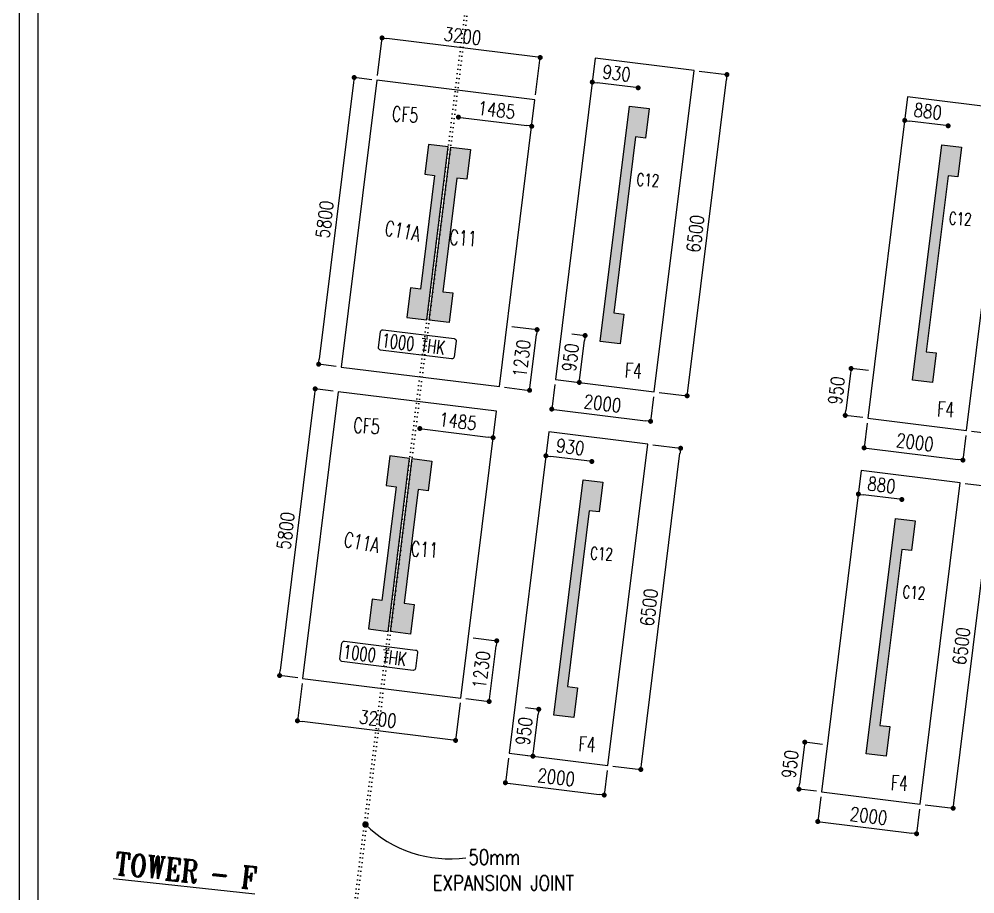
# Model space of a CAD drawing. Extents: x 473024 to 774629, y -1213442 to -1126596.
# Drawn here: x 473397 to 492587, y -1197054 to -1179491 of the extents above; entities that cross this region are included whole.
import ezdxf
from ezdxf.enums import TextEntityAlignment as Align

# ---------------------------------------------------------------- set-up
doc = ezdxf.new("R2010")
doc.units = 0
doc.header["$LTSCALE"] = 100
doc.header["$MEASUREMENT"] = 0
doc.header["$PDMODE"] = 2
doc.header["$PDSIZE"] = -10
doc.linetypes.add('ACAD_ISO07W100', pattern=[3, 0, -3])
doc.layers.get('0').update_dxf_attribs({"linetype": 'CONTINUOUS'})
doc.layers.get('Defpoints').update_dxf_attribs({"linetype": 'CONTINUOUS'})
for name, color, linetype in [('7', 7, 'CONTINUOUS'), ('C-STRU-COL-HAT', 253, 'CONTINUOUS'), ('COLNO', 6, 'CONTINUOUS'), ('column', 10, 'CONTINUOUS'), ('dv comment', 3, 'CONTINUOUS'), ('Footing', 2, 'CONTINUOUS'), ('Footing Nos', 4, 'CONTINUOUS'), ('S-FOOTDIM', 9, 'CONTINUOUS'), ('Text', 31, 'CONTINUOUS'), ('TITLE', 7, 'CONTINUOUS'), ('TITLE2', 7, 'CONTINUOUS'), ('TXT1', 6, 'CONTINUOUS')]:
    doc.layers.add(name, color=color, linetype=linetype)
doc.styles.add('ROMANS', font='romans.shx', dxfattribs={"width": 0.8})
doc.styles.add('ROMANT', font='ROMANT.SHX', dxfattribs={"width": 0.8})
doc.dimstyles.new('dim100', dxfattribs={"dimtxt": 275, "dimasz": 100, "dimexe": 50, "dimexo": 50, "dimgap": 100, "dimtad": 1, "dimdec": 0, "dimrnd": 5, "dimzin": 0, "dimdsep": 46, "dimtxsty": 'ROMANS', "dimblk": 'DOT', "dimcen": 0.09, "dimclrd": 9, "dimclre": 9, "dimclrt": 3, "dimadec": 0, "dimazin": 0, "dimtfac": 1, "dimtdec": 0, "dimtofl": 0, "dimtmove": 1, "dimatfit": 0, "dimldrblk": 'DOT', "dimfxl": 1, "dimtolj": 1, "dimtzin": 0, "dimarcsym": 0})

# ---------------------------------------------------------------- blocks, each defined once
blk = doc.blocks.new('_Dot')
at = {"color": 0, "linetype": 'ByBlock', "lineweight": -2}
blk.add_line((-0.5, 0), (-1, 0), dxfattribs=at)
at = {"color": 0, "linetype": 'ByBlock', "const_width": 0.5}
blk.add_lwpolyline([(-0.25, 0, 1), (0.25, 0, 1)], format="xyb", close=True, dxfattribs=at)
blk = doc.blocks.new('*D69')
at = {"layer": 'Defpoints', "color": 0, "transparency": 16777216}
for p in [(479090, -1192728, 0), (482265, -1193121, 0), (478984, -1193579)]:
    blk.add_point(p, dxfattribs=at)
at = {"layer": 'S-FOOTDIM', "color": 9, "lineweight": -2, "transparency": 16777216}
for p, q in [((479077, -1192827), (478984, -1193579)), ((482253, -1193221), (482160, -1193973)), ((482061, -1193960), (479083, -1193591))]:
    blk.add_line(p, q, dxfattribs=at)
at = {"layer": 'S-FOOTDIM', "color": 9, "lineweight": -2, "transparency": 16777216, "xscale": 100, "yscale": 100, "zscale": 100}
for p, rotation in [((478984, -1193579), 172.9319059934302), ((482160, -1193973), 352.9319059934302)]:
    blk.add_blockref('_Dot', p, dxfattribs=dict(at, rotation=rotation))
at = {"layer": 'S-FOOTDIM', "color": 3, "transparency": 16777216, "insert": (480601, -1193540), "char_height": 275, "attachment_point": 5, "rotation": 352.9319, "style": 'ROMANS'}
blk.add_mtext('\\A1;3200', dxfattribs=at)
blk = doc.blocks.new('*D70')
at = {"layer": 'Defpoints', "color": 0, "transparency": 16777216}
for p in [(480684, -1179868), (480579, -1180720, 0), (483754, -1181113, 0)]:
    blk.add_point(p, dxfattribs=at)
at = {"layer": 'S-FOOTDIM', "color": 9, "lineweight": -2, "transparency": 16777216}
for p, q in [((480591, -1180620), (480684, -1179868)), ((483761, -1180250), (480783, -1179881)), ((483767, -1181014), (483860, -1180262))]:
    blk.add_line(p, q, dxfattribs=at)
at = {"layer": 'S-FOOTDIM', "color": 9, "lineweight": -2, "transparency": 16777216, "xscale": 100, "yscale": 100, "zscale": 100}
for p, rotation in [((480684, -1179868), 172.931905993422), ((483860, -1180262), 352.9319059934219)]:
    blk.add_blockref('_Dot', p, dxfattribs=dict(at, rotation=rotation))
at = {"layer": 'S-FOOTDIM', "color": 3, "transparency": 16777216, "insert": (482301, -1179829), "char_height": 275, "attachment_point": 5, "rotation": 352.9319, "style": 'ROMANS'}
blk.add_mtext('\\A1;3200', dxfattribs=at)
blk = doc.blocks.new('*D79')
at = {"layer": 'Defpoints', "color": 0, "transparency": 16777216}
for p in [(479803, -1186972, 0), (478627, -1192670), (479090, -1192728, 0)]:
    blk.add_point(p, dxfattribs=at)
at = {"layer": 'S-FOOTDIM', "color": 9, "lineweight": -2, "transparency": 16777216}
for p, q in [((479329, -1187014), (478640, -1192571)), ((479704, -1186959), (479341, -1186914)), ((478991, -1192715), (478627, -1192670))]:
    blk.add_line(p, q, dxfattribs=at)
at = {"layer": 'S-FOOTDIM', "color": 9, "lineweight": -2, "transparency": 16777216, "xscale": 100, "yscale": 100, "zscale": 100}
for p, rotation in [((479341, -1186914), 82.93190599342873), ((478627, -1192670), 262.9319059934287)]:
    blk.add_blockref('_Dot', p, dxfattribs=dict(at, rotation=rotation))
at = {"layer": 'S-FOOTDIM', "color": 3, "transparency": 16777216, "insert": (478749, -1189763), "char_height": 275, "attachment_point": 5, "rotation": 82.9319, "style": 'ROMANS'}
blk.add_mtext('\\A1;5800', dxfattribs=at)
blk = doc.blocks.new('DOT')
at = {"layer": '7', "color": 0, "linetype": 'ByBlock'}
blk.add_line((-0.5, 0), (-1, 0), dxfattribs=at)
at = {"layer": '7', "color": 0, "linetype": 'ByBlock', "const_width": 0.5}
blk.add_lwpolyline([(-0.25, 0, 1), (0.25, 0, 1)], format="xyb", close=True, dxfattribs=at)
blk = doc.blocks.new('*D80')
at = {"layer": 'Defpoints', "color": 0, "transparency": 16777216}
for p in [(480579, -1180720, 0), (479411, -1186419), (479865, -1186476, 0)]:
    blk.add_point(p, dxfattribs=at)
at = {"layer": 'S-FOOTDIM', "color": 9, "lineweight": -2, "transparency": 16777216}
for p, q in [((480479, -1180707), (480125, -1180663)), ((480112, -1180763), (479423, -1186320)), ((479766, -1186463), (479411, -1186419))]:
    blk.add_line(p, q, dxfattribs=at)
at = {"layer": 'S-FOOTDIM', "color": 9, "lineweight": -2, "transparency": 16777216, "xscale": 100, "yscale": 100, "zscale": 100}
for p, rotation in [((480125, -1180663), 82.9319059934293), ((479411, -1186419), 262.9319059934293)]:
    blk.add_blockref('_Dot', p, dxfattribs=dict(at, rotation=rotation))
at = {"layer": 'S-FOOTDIM', "color": 3, "transparency": 16777216, "insert": (479532, -1183512), "char_height": 275, "attachment_point": 5, "rotation": 82.9319, "style": 'ROMANS'}
blk.add_mtext('\\A1;5800', dxfattribs=at)
blk = doc.blocks.new('*D71')
at = {"layer": 'Defpoints', "color": 0, "transparency": 16777216}
for p in [(483234, -1194229), (485219, -1194475), (485145, -1195070)]:
    blk.add_point(p, dxfattribs=at)
at = {"layer": 'S-FOOTDIM', "color": 9, "lineweight": -2, "transparency": 16777216}
for p, q in [((483222, -1194328), (483160, -1194823)), ((485206, -1194574), (485145, -1195070)), ((483260, -1194836), (485046, -1195057))]:
    blk.add_line(p, q, dxfattribs=at)
at = {"layer": 'S-FOOTDIM', "color": 9, "lineweight": -2, "transparency": 16777216, "xscale": 100, "yscale": 100, "zscale": 100}
for p, rotation in [((483160, -1194823), 172.9318750261026), ((485145, -1195070), 352.9318750261025)]:
    blk.add_blockref('_Dot', p, dxfattribs=dict(at, rotation=rotation))
at = {"layer": 'S-FOOTDIM', "color": 3, "transparency": 16777216, "insert": (484182, -1194711), "char_height": 275, "attachment_point": 5, "rotation": 352.9319, "style": 'ROMANS'}
blk.add_mtext('\\A1;2000', dxfattribs=at)
blk = doc.blocks.new('*D72')
at = {"layer": 'Defpoints', "color": 0, "transparency": 16777216}
for p in [(486019, -1188024), (486679, -1188106), (485219, -1194475)]:
    blk.add_point(p, dxfattribs=at)
at = {"layer": 'S-FOOTDIM', "color": 9, "lineweight": -2, "transparency": 16777216}
for p, q in [((486118, -1188037), (486679, -1188106)), ((485891, -1194458), (486666, -1188206)), ((485318, -1194487), (485879, -1194557))]:
    blk.add_line(p, q, dxfattribs=at)
at = {"layer": 'S-FOOTDIM', "color": 9, "lineweight": -2, "transparency": 16777216, "xscale": 99.99999999999999, "yscale": 99.99999999999999, "zscale": 99.99999999999999}
for p, rotation in [((486679, -1188106), 82.93187502609906), ((485879, -1194557), 262.9318750260991)]:
    blk.add_blockref('_Dot', p, dxfattribs=dict(at, rotation=rotation))
at = {"layer": 'S-FOOTDIM', "color": 3, "transparency": 16777216, "insert": (486043, -1191302), "char_height": 275, "attachment_point": 5, "rotation": 82.9319, "style": 'ROMANS'}
blk.add_mtext('\\A1;6500', dxfattribs=at)
blk = doc.blocks.new('*D73')
at = {"layer": 'Defpoints', "color": 0, "transparency": 16777216}
for p in [(484164, -1186726), (486149, -1186973), (486075, -1187567)]:
    blk.add_point(p, dxfattribs=at)
at = {"layer": 'S-FOOTDIM', "color": 9, "lineweight": -2, "transparency": 16777216}
for p, q in [((484152, -1186826), (484091, -1187321)), ((486137, -1187072), (486075, -1187567)), ((484190, -1187333), (485976, -1187555))]:
    blk.add_line(p, q, dxfattribs=at)
at = {"layer": 'S-FOOTDIM', "color": 9, "lineweight": -2, "transparency": 16777216, "xscale": 100, "yscale": 100, "zscale": 100}
for p, rotation in [((484091, -1187321), 172.931875026096), ((486075, -1187567), 352.931875026096)]:
    blk.add_blockref('_Dot', p, dxfattribs=dict(at, rotation=rotation))
at = {"layer": 'S-FOOTDIM', "color": 3, "transparency": 16777216, "insert": (485112, -1187208), "char_height": 275, "attachment_point": 5, "rotation": 352.9319, "style": 'ROMANS'}
blk.add_mtext('\\A1;2000', dxfattribs=at)
blk = doc.blocks.new('*D74')
at = {"layer": 'Defpoints', "color": 0, "transparency": 16777216}
for p in [(486949, -1180522), (487609, -1180604), (486149, -1186973)]:
    blk.add_point(p, dxfattribs=at)
at = {"layer": 'S-FOOTDIM', "color": 9, "lineweight": -2, "transparency": 16777216}
for p, q in [((487048, -1180534), (487609, -1180604)), ((486821, -1186955), (487597, -1180703)), ((486248, -1186985), (486809, -1187054))]:
    blk.add_line(p, q, dxfattribs=at)
at = {"layer": 'S-FOOTDIM', "color": 9, "lineweight": -2, "transparency": 16777216, "xscale": 100, "yscale": 100, "zscale": 100}
for p, rotation in [((487609, -1180604), 82.9318750260988), ((486809, -1187054), 262.9318750260988)]:
    blk.add_blockref('_Dot', p, dxfattribs=dict(at, rotation=rotation))
at = {"layer": 'S-FOOTDIM', "color": 3, "transparency": 16777216, "insert": (486973, -1183800), "char_height": 275, "attachment_point": 5, "rotation": 82.9319, "style": 'ROMANS'}
blk.add_mtext('\\A1;6500', dxfattribs=at)
blk = doc.blocks.new('*D75')
at = {"layer": 'Defpoints', "color": 0, "transparency": 16777216}
for p in [(490436, -1187504), (492421, -1187750), (492347, -1188345)]:
    blk.add_point(p, dxfattribs=at)
at = {"layer": 'S-FOOTDIM', "color": 9, "lineweight": -2, "transparency": 16777216}
for p, q in [((490424, -1187603), (490362, -1188099)), ((492408, -1187849), (492347, -1188345)), ((490462, -1188111), (492248, -1188332))]:
    blk.add_line(p, q, dxfattribs=at)
for p, xscale, yscale, zscale, rotation in [((490362, -1188099), 99.99999999999999, 99.99999999999999, 99.99999999999999, 172.929424359006), ((492347, -1188345), 100, 100, 100, 352.929424359006)]:
    blk.add_blockref('_Dot', p, dxfattribs=dict(at, xscale=xscale, yscale=yscale, zscale=zscale, rotation=rotation))
at = {"layer": 'S-FOOTDIM', "color": 3, "transparency": 16777216, "insert": (491384, -1187986), "char_height": 275, "attachment_point": 5, "rotation": 352.9294, "style": 'ROMANS'}
blk.add_mtext('\\A1;2000', dxfattribs=at)
blk = doc.blocks.new('*D76')
at = {"layer": 'Defpoints', "color": 0, "transparency": 16777216}
for p in [(493221, -1181300), (493881, -1181382), (492421, -1187750)]:
    blk.add_point(p, dxfattribs=at)
at = {"layer": 'S-FOOTDIM', "color": 9, "lineweight": -2, "transparency": 16777216}
for p, q in [((493320, -1181312), (493881, -1181382)), ((493093, -1187733), (493869, -1181481)), ((492520, -1187763), (493081, -1187832))]:
    blk.add_line(p, q, dxfattribs=at)
at = {"layer": 'S-FOOTDIM', "color": 9, "lineweight": -2, "transparency": 16777216, "xscale": 99.99999999999999, "yscale": 99.99999999999999, "zscale": 99.99999999999999}
for p, rotation in [((493881, -1181382), 82.92942435899819), ((493081, -1187832), 262.9294243589982)]:
    blk.add_blockref('_Dot', p, dxfattribs=dict(at, rotation=rotation))
at = {"layer": 'S-FOOTDIM', "color": 3, "transparency": 16777216, "insert": (493245, -1184578), "char_height": 275, "attachment_point": 5, "rotation": 82.9294, "style": 'ROMANS'}
blk.add_mtext('\\A1;6500', dxfattribs=at)
blk = doc.blocks.new('*D77')
at = {"layer": 'Defpoints', "color": 0, "transparency": 16777216}
for p in [(489506, -1195007), (491491, -1195253), (491417, -1195847)]:
    blk.add_point(p, dxfattribs=at)
at = {"layer": 'S-FOOTDIM', "color": 9, "lineweight": -2, "transparency": 16777216}
for p, q in [((489494, -1195106), (489432, -1195601)), ((491478, -1195352), (491417, -1195847)), ((489531, -1195613), (491318, -1195835))]:
    blk.add_line(p, q, dxfattribs=at)
at = {"layer": 'S-FOOTDIM', "color": 9, "lineweight": -2, "transparency": 16777216, "xscale": 99.99999999999999, "yscale": 99.99999999999999, "zscale": 99.99999999999999}
for p, rotation in [((489432, -1195601), 172.9294243589993), ((491417, -1195847), 352.9294243589993)]:
    blk.add_blockref('_Dot', p, dxfattribs=dict(at, rotation=rotation))
at = {"layer": 'S-FOOTDIM', "color": 3, "transparency": 16777216, "insert": (490454, -1195489), "char_height": 275, "attachment_point": 5, "rotation": 352.9294, "style": 'ROMANS'}
blk.add_mtext('\\A1;2000', dxfattribs=at)
blk = doc.blocks.new('*D78')
at = {"layer": 'Defpoints', "color": 0, "transparency": 16777216}
for p in [(492291, -1188802), (492951, -1188884), (491491, -1195253)]:
    blk.add_point(p, dxfattribs=at)
at = {"layer": 'S-FOOTDIM', "color": 9, "lineweight": -2, "transparency": 16777216}
for p, q in [((492163, -1195235), (492939, -1188983)), ((492390, -1188815), (492951, -1188884)), ((491590, -1195265), (492151, -1195335))]:
    blk.add_line(p, q, dxfattribs=at)
at = {"layer": 'S-FOOTDIM', "color": 9, "lineweight": -2, "transparency": 16777216, "xscale": 100, "yscale": 100, "zscale": 100}
for p, rotation in [((492951, -1188884), 82.92942435899947), ((492151, -1195335), 262.9294243589995)]:
    blk.add_blockref('_Dot', p, dxfattribs=dict(at, rotation=rotation))
at = {"layer": 'S-FOOTDIM', "color": 3, "transparency": 16777216, "insert": (492315, -1192080), "char_height": 275, "attachment_point": 5, "rotation": 82.9294, "style": 'ROMANS'}
blk.add_mtext('\\A1;6500', dxfattribs=at)
blk = doc.blocks.new('*D217')
at = {"layer": 'Defpoints', "color": 0, "linetype": 'ByBlock', "transparency": 16777216}
for p in [(483468, -1193302), (483831, -1193347), (483351, -1194243)]:
    blk.add_point(p, dxfattribs=at)
at = {"layer": 'S-FOOTDIM', "color": 9, "lineweight": -2, "transparency": 16777216}
for p, q in [((483567, -1193314), (483831, -1193347)), ((483727, -1194189), (483819, -1193446)), ((483450, -1194256), (483714, -1194289))]:
    blk.add_line(p, q, dxfattribs=at)
at = {"layer": 'S-FOOTDIM', "color": 9, "linetype": 'ByBlock', "lineweight": -2, "transparency": 16777216, "xscale": 100, "yscale": 100, "zscale": 100}
for p, rotation in [((483831, -1193347), 82.93603121546741), ((483714, -1194289), 262.9360312154674)]:
    blk.add_blockref('_Dot', p, dxfattribs=dict(at, rotation=rotation))
at = {"layer": 'S-FOOTDIM', "color": 3, "linetype": 'ByBlock', "transparency": 16777216, "insert": (483537, -1193788), "char_height": 275, "attachment_point": 5, "rotation": 82.936, "style": 'ROMANS'}
blk.add_mtext('\\A1;950', dxfattribs=at)
blk = doc.blocks.new('*D218')
at = {"layer": 'Defpoints', "color": 0, "linetype": 'ByBlock', "transparency": 16777216}
for p in [(483962, -1188360), (483974, -1188258), (484885, -1188474)]:
    blk.add_point(p, dxfattribs=at)
at = {"layer": 'S-FOOTDIM', "color": 9, "lineweight": -2, "transparency": 16777216}
for p, q in [((483974, -1188261), (483974, -1188258)), ((484798, -1188360), (484074, -1188270)), ((484897, -1188375), (484897, -1188373))]:
    blk.add_line(p, q, dxfattribs=at)
at = {"layer": 'S-FOOTDIM', "color": 9, "linetype": 'ByBlock', "lineweight": -2, "transparency": 16777216, "xscale": 100, "yscale": 100, "zscale": 100}
for p, rotation in [((483974, -1188258), 172.9318750261008), ((484897, -1188373), 352.9318750261008)]:
    blk.add_blockref('_Dot', p, dxfattribs=dict(at, rotation=rotation))
at = {"layer": 'S-FOOTDIM', "color": 3, "linetype": 'ByBlock', "transparency": 16777216, "insert": (484465, -1188080), "char_height": 275, "attachment_point": 5, "rotation": 352.9319, "style": 'ROMANS'}
blk.add_mtext('\\A1;930', dxfattribs=at)
blk = doc.blocks.new('*D219')
at = {"layer": 'Defpoints', "color": 0, "linetype": 'ByBlock', "transparency": 16777216}
for p in [(484398, -1185799), (484761, -1185844), (484281, -1186741)]:
    blk.add_point(p, dxfattribs=at)
at = {"layer": 'S-FOOTDIM', "color": 9, "lineweight": -2, "transparency": 16777216}
for p, q in [((484497, -1185811), (484761, -1185844)), ((484657, -1186687), (484749, -1185943)), ((484381, -1186753), (484645, -1186786))]:
    blk.add_line(p, q, dxfattribs=at)
at = {"layer": 'S-FOOTDIM', "color": 9, "linetype": 'ByBlock', "lineweight": -2, "transparency": 16777216, "xscale": 100, "yscale": 100, "zscale": 100}
for p, rotation in [((484761, -1185844), 82.93603121546741), ((484645, -1186786), 262.9360312154674)]:
    blk.add_blockref('_Dot', p, dxfattribs=dict(at, rotation=rotation))
at = {"layer": 'S-FOOTDIM', "color": 3, "linetype": 'ByBlock', "transparency": 16777216, "insert": (484467, -1186286), "char_height": 275, "attachment_point": 5, "rotation": 82.936, "style": 'ROMANS'}
blk.add_mtext('\\A1;950', dxfattribs=at)
blk = doc.blocks.new('*D220')
at = {"layer": 'Defpoints', "color": 0, "linetype": 'ByBlock', "transparency": 16777216}
for p in [(484892, -1180857), (484905, -1180756), (485815, -1180972)]:
    blk.add_point(p, dxfattribs=at)
at = {"layer": 'S-FOOTDIM', "color": 9, "lineweight": -2, "transparency": 16777216}
for p, q in [((484904, -1180758), (484905, -1180756)), ((485728, -1180858), (485004, -1180768)), ((485827, -1180873), (485827, -1180870))]:
    blk.add_line(p, q, dxfattribs=at)
at = {"layer": 'S-FOOTDIM', "color": 9, "linetype": 'ByBlock', "lineweight": -2, "transparency": 16777216, "xscale": 100, "yscale": 100, "zscale": 100}
for p, rotation in [((484905, -1180756), 172.9318750261008), ((485827, -1180870), 352.9318750261008)]:
    blk.add_blockref('_Dot', p, dxfattribs=dict(at, rotation=rotation))
at = {"layer": 'S-FOOTDIM', "color": 3, "linetype": 'ByBlock', "transparency": 16777216, "insert": (485395, -1180577), "char_height": 275, "attachment_point": 5, "rotation": 352.9319, "style": 'ROMANS'}
blk.add_mtext('\\A1;930', dxfattribs=at)
blk = doc.blocks.new('*D221')
at = {"layer": 'Defpoints', "color": 0, "linetype": 'ByBlock', "transparency": 16777216}
for p in [(489623, -1194064), (489054, -1194951), (489506, -1195007)]:
    blk.add_point(p, dxfattribs=at)
at = {"layer": 'S-FOOTDIM', "color": 9, "lineweight": -2, "transparency": 16777216}
for p, q in [((489159, -1194108), (489067, -1194851)), ((489524, -1194052), (489171, -1194008)), ((489407, -1194994), (489054, -1194951))]:
    blk.add_line(p, q, dxfattribs=at)
at = {"layer": 'S-FOOTDIM', "color": 9, "linetype": 'ByBlock', "lineweight": -2, "transparency": 16777216, "xscale": 100, "yscale": 100, "zscale": 100}
for p, rotation in [((489171, -1194008), 82.9294243589988), ((489054, -1194951), 262.9294243589987)]:
    blk.add_blockref('_Dot', p, dxfattribs=dict(at, rotation=rotation))
at = {"layer": 'S-FOOTDIM', "color": 3, "linetype": 'ByBlock', "transparency": 16777216, "insert": (488877, -1194450), "char_height": 275, "attachment_point": 5, "rotation": 82.9294, "style": 'ROMANS'}
blk.add_mtext('\\A1;950', dxfattribs=at)
blk = doc.blocks.new('*D222')
at = {"layer": 'Defpoints', "color": 0, "linetype": 'ByBlock', "transparency": 16777216}
for p in [(490239, -1189096), (490248, -1189027), (491112, -1189205)]:
    blk.add_point(p, dxfattribs=at)
at = {"layer": 'S-FOOTDIM', "color": 9, "lineweight": -2, "transparency": 16777216}
for p, q in [((490251, -1188997), (490248, -1189027)), ((491021, -1189123), (490347, -1189040)), ((491124, -1189105), (491121, -1189136))]:
    blk.add_line(p, q, dxfattribs=at)
at = {"layer": 'S-FOOTDIM', "color": 9, "linetype": 'ByBlock', "lineweight": -2, "transparency": 16777216, "xscale": 100, "yscale": 100, "zscale": 100}
for p, rotation in [((490248, -1189027), 172.9294243589922), ((491121, -1189136), 352.9294243589922)]:
    blk.add_blockref('_Dot', p, dxfattribs=dict(at, rotation=rotation))
at = {"layer": 'S-FOOTDIM', "color": 3, "linetype": 'ByBlock', "transparency": 16777216, "insert": (490713, -1188846), "char_height": 275, "attachment_point": 5, "rotation": 352.9294, "style": 'ROMANS'}
blk.add_mtext('\\A1;880', dxfattribs=at)
blk = doc.blocks.new('*D223')
at = {"layer": 'Defpoints', "color": 0, "linetype": 'ByBlock', "transparency": 16777216}
for p in [(490553, -1186562), (489984, -1187448), (490436, -1187504)]:
    blk.add_point(p, dxfattribs=at)
at = {"layer": 'S-FOOTDIM', "color": 9, "lineweight": -2, "transparency": 16777216}
for p, q in [((490089, -1186605), (489997, -1187349)), ((490454, -1186549), (490101, -1186506)), ((490337, -1187492), (489984, -1187448))]:
    blk.add_line(p, q, dxfattribs=at)
at = {"layer": 'S-FOOTDIM', "color": 9, "linetype": 'ByBlock', "lineweight": -2, "transparency": 16777216, "xscale": 100, "yscale": 100, "zscale": 100}
for p, rotation in [((490101, -1186506), 82.9294243589988), ((489984, -1187448), 262.9294243589987)]:
    blk.add_blockref('_Dot', p, dxfattribs=dict(at, rotation=rotation))
at = {"layer": 'S-FOOTDIM', "color": 3, "linetype": 'ByBlock', "transparency": 16777216, "insert": (489807, -1186948), "char_height": 275, "attachment_point": 5, "rotation": 82.9294, "style": 'ROMANS'}
blk.add_mtext('\\A1;950', dxfattribs=at)
blk = doc.blocks.new('*D224')
at = {"layer": 'Defpoints', "color": 0, "linetype": 'ByBlock', "transparency": 16777216}
for p in [(491169, -1181594), (491178, -1181525), (492042, -1181702)]:
    blk.add_point(p, dxfattribs=at)
at = {"layer": 'S-FOOTDIM', "color": 9, "lineweight": -2, "transparency": 16777216}
for p, q in [((491181, -1181494), (491178, -1181525)), ((491951, -1181621), (491277, -1181537)), ((492054, -1181603), (492051, -1181633))]:
    blk.add_line(p, q, dxfattribs=at)
at = {"layer": 'S-FOOTDIM', "color": 9, "linetype": 'ByBlock', "lineweight": -2, "transparency": 16777216, "xscale": 100, "yscale": 100, "zscale": 100}
for p, rotation in [((491178, -1181525), 172.9294243589922), ((492051, -1181633), 352.9294243589922)]:
    blk.add_blockref('_Dot', p, dxfattribs=dict(at, rotation=rotation))
at = {"layer": 'S-FOOTDIM', "color": 3, "linetype": 'ByBlock', "transparency": 16777216, "insert": (491643, -1181343), "char_height": 275, "attachment_point": 5, "rotation": 352.9294, "style": 'ROMANS'}
blk.add_mtext('\\A1;880', dxfattribs=at)
blk = doc.blocks.new('*D225')
at = {"layer": 'Defpoints', "color": 0, "linetype": 'ByBlock', "transparency": 16777216}
for p in [(483192, -1185650), (483797, -1185725), (483041, -1186869)]:
    blk.add_point(p, dxfattribs=at)
at = {"layer": 'S-FOOTDIM', "color": 9, "lineweight": -2, "transparency": 16777216}
for p, q in [((483291, -1185662), (483797, -1185725)), ((483658, -1186845), (483785, -1185824)), ((483140, -1186882), (483646, -1186944))]:
    blk.add_line(p, q, dxfattribs=at)
at = {"layer": 'S-FOOTDIM', "color": 9, "linetype": 'ByBlock', "lineweight": -2, "transparency": 16777216, "xscale": 100, "yscale": 100, "zscale": 100}
for p, rotation in [((483797, -1185725), 82.93190599342745), ((483646, -1186944), 262.9319059934274)]:
    blk.add_blockref('_Dot', p, dxfattribs=dict(at, rotation=rotation))
at = {"layer": 'S-FOOTDIM', "color": 3, "linetype": 'ByBlock', "transparency": 16777216, "insert": (483486, -1186305), "char_height": 275, "attachment_point": 5, "rotation": 82.9319, "style": 'ROMANS'}
blk.add_mtext('\\A1;1230', dxfattribs=at)
blk = doc.blocks.new('*D226')
at = {"layer": 'Defpoints', "color": 0, "linetype": 'ByBlock', "transparency": 16777216}
for p in [(482417, -1191902), (482987, -1191972), (482265, -1193121)]:
    blk.add_point(p, dxfattribs=at)
at = {"layer": 'S-FOOTDIM', "color": 9, "lineweight": -2, "transparency": 16777216}
for p, q in [((482516, -1191914), (482987, -1191972)), ((482848, -1193093), (482974, -1192072)), ((482365, -1193134), (482835, -1193192))]:
    blk.add_line(p, q, dxfattribs=at)
at = {"layer": 'S-FOOTDIM', "color": 9, "linetype": 'ByBlock', "lineweight": -2, "transparency": 16777216, "xscale": 100, "yscale": 100, "zscale": 100}
for p, rotation in [((482987, -1191972), 82.93190599342863), ((482835, -1193192), 262.9319059934286)]:
    blk.add_blockref('_Dot', p, dxfattribs=dict(at, rotation=rotation))
at = {"layer": 'S-FOOTDIM', "color": 3, "linetype": 'ByBlock', "transparency": 16777216, "insert": (482675, -1192553), "char_height": 275, "attachment_point": 5, "rotation": 82.9319, "style": 'ROMANS'}
blk.add_mtext('\\A1;1230', dxfattribs=at)
blk = doc.blocks.new('*D227')
at = {"layer": 'Defpoints', "color": 0, "linetype": 'ByBlock', "transparency": 16777216}
for p in [(482227, -1181375), (483689, -1181642), (483699, -1181558)]:
    blk.add_point(p, dxfattribs=at)
at = {"layer": 'S-FOOTDIM', "color": 9, "lineweight": -2, "transparency": 16777216}
for p, q in [((482215, -1181474), (482217, -1181459)), ((482316, -1181472), (483590, -1181629)), ((483687, -1181657), (483689, -1181642))]:
    blk.add_line(p, q, dxfattribs=at)
at = {"layer": 'S-FOOTDIM', "color": 9, "linetype": 'ByBlock', "lineweight": -2, "transparency": 16777216, "xscale": 100, "yscale": 100, "zscale": 100}
for p, rotation in [((482217, -1181459), 172.9319059934283), ((483689, -1181642), 352.9319059934282)]:
    blk.add_blockref('_Dot', p, dxfattribs=dict(at, rotation=rotation))
at = {"layer": 'S-FOOTDIM', "color": 3, "linetype": 'ByBlock', "transparency": 16777216, "insert": (482982, -1181315), "char_height": 275, "attachment_point": 5, "rotation": 352.9319, "style": 'ROMANS'}
blk.add_mtext('\\A1;1485', dxfattribs=at)
blk = doc.blocks.new('*D228')
at = {"layer": 'Defpoints', "color": 0, "linetype": 'ByBlock', "transparency": 16777216}
for p in [(481452, -1187627), (482924, -1187810), (482914, -1187894)]:
    blk.add_point(p, dxfattribs=at)
at = {"layer": 'S-FOOTDIM', "color": 9, "lineweight": -2, "transparency": 16777216}
for p, q in [((481440, -1187726), (481442, -1187711)), ((481541, -1187724), (482814, -1187882)), ((482912, -1187909), (482914, -1187894))]:
    blk.add_line(p, q, dxfattribs=at)
at = {"layer": 'S-FOOTDIM', "color": 9, "linetype": 'ByBlock', "lineweight": -2, "transparency": 16777216}
for p, xscale, yscale, zscale, rotation in [((481442, -1187711), 100, 100, 100, 172.9319059934283), ((482914, -1187894), 99.99999999999999, 99.99999999999999, 99.99999999999999, 352.9319059934282)]:
    blk.add_blockref('_Dot', p, dxfattribs=dict(at, xscale=xscale, yscale=yscale, zscale=zscale, rotation=rotation))
at = {"layer": 'S-FOOTDIM', "color": 3, "linetype": 'ByBlock', "transparency": 16777216, "insert": (482207, -1187567), "char_height": 275, "attachment_point": 5, "rotation": 352.9319, "style": 'ROMANS'}
blk.add_mtext('\\A1;1485', dxfattribs=at)

msp = doc.modelspace()

# ---------------------------------------------------------------- hatches: boundary and pattern name
at = {"layer": 'C-STRU-COL-HAT'}
h = msp.add_hatch(color=256, dxfattribs=at)
h.dxf.hatch_style = 1
h.paths.add_polyline_path([(485065.2, -1185961.5), (485462.2, -1186010.7), (485536, -1185415.3), (485337.5, -1185390.7), (485775.6, -1181857.7), (485974.1, -1181882.3), (486047.9, -1181286.9), (485650.9, -1181237.7)])
h = msp.add_hatch(color=256, dxfattribs=at)
h.dxf.hatch_style = 1
h.paths.add_polyline_path([(481184.2, -1185481.5), (481581.1, -1185530.7), (482011.3, -1182057.2), (481614.4, -1182008), (481540.6, -1182603.5), (481739.1, -1182628.1), (481456.4, -1184910.6), (481257.9, -1184886.1)])
h = msp.add_hatch(color=256, dxfattribs=at)
h.dxf.hatch_style = 1
h.paths.add_polyline_path([(481631.5, -1185535.7), (482028.5, -1185585), (482102.3, -1184989.5), (481903.8, -1184964.9), (482186.8, -1182682.4), (482385.3, -1182707), (482459.1, -1182111.6), (482062.2, -1182062.3)])
h = msp.add_hatch(color=256, dxfattribs=at)
h.dxf.hatch_style = 1
h.paths.add_polyline_path([(491337.2, -1186739.2), (491734.2, -1186788.4), (491808, -1186192.9), (491609.5, -1186168.3), (492047.6, -1182635.4), (492246, -1182660), (492319.9, -1182064.6), (491922.9, -1182015.3)])
h = msp.add_hatch(color=256, dxfattribs=at)
h.dxf.hatch_style = 1
h.paths.add_polyline_path([(491337.2, -1186739.2), (491734.2, -1186788.4), (491808, -1186192.9), (491609.5, -1186168.3), (492047.6, -1182635.4), (492246, -1182660), (492319.9, -1182064.6), (491922.9, -1182015.3)])
h = msp.add_hatch(color=256, dxfattribs=at)
h.dxf.hatch_style = 1
h.paths.add_polyline_path([(480409.9, -1191733.7), (480806.8, -1191782.9), (481237, -1188309.4), (480840, -1188260.3), (480766.3, -1188855.7), (480964.8, -1188880.3), (480682.1, -1191162.9), (480483.6, -1191138.3)])
h = msp.add_hatch(color=256, dxfattribs=at)
h.dxf.hatch_style = 1
h.paths.add_polyline_path([(480856.3, -1191787.9), (481253.3, -1191837.1), (481327.1, -1191241.6), (481128.6, -1191217), (481411.6, -1188934.5), (481610.1, -1188959.1), (481683.9, -1188363.7), (481287, -1188314.5)])
h = msp.add_hatch(color=256, dxfattribs=at)
h.dxf.hatch_style = 1
h.paths.add_polyline_path([(484135, -1193464), (484531.9, -1193513.3), (484605.8, -1192917.8), (484407.3, -1192893.2), (484845.3, -1189360.3), (485043.8, -1189384.9), (485117.6, -1188789.4), (484720.7, -1188740.2)])
h = msp.add_hatch(color=256, dxfattribs=at)
h.dxf.hatch_style = 1
h.paths.add_polyline_path([(490406.9, -1194241.7), (490803.9, -1194290.9), (490877.7, -1193695.5), (490679.3, -1193670.9), (491117.3, -1190137.9), (491315.8, -1190162.5), (491389.6, -1189567.1), (490992.7, -1189517.9)])
h = msp.add_hatch(color=256, dxfattribs=at)
h.dxf.hatch_style = 1
h.paths.add_polyline_path([(490406.9, -1194241.7), (490803.9, -1194290.9), (490877.7, -1193695.5), (490679.3, -1193670.9), (491117.3, -1190137.9), (491315.8, -1190162.5), (491389.6, -1189567.1), (490992.7, -1189517.9)])

# ---------------------------------------------------------------- linework, layer by layer
at = {"color": 0, "linetype": 'ByBlock', "const_width": 65}
msp.add_lwpolyline([(480383.7, -1195666.4, 1), (480319.2, -1195658.4, 1)], format="xyb", close=True, dxfattribs=at)
at = {"layer": 'column', "color": 1, "elevation": 0}
for points in [[(485775.6, -1181857.7), (485337.5, -1185390.7), (485536, -1185415.3), (485462.2, -1186010.7), (485065.2, -1185961.5), (485650.9, -1181237.7), (485650.9, -1181237.7), (485650.9, -1181237.7), (486047.9, -1181286.9), (485974.1, -1181882.3), (485775.6, -1181857.7)], [(481739.1, -1182628.1), (481456.4, -1184910.6), (481257.9, -1184886.1), (481184.2, -1185481.5), (481581.1, -1185530.7), (482011.3, -1182057.2), (482011.3, -1182057.2), (482011.3, -1182057.2), (481614.4, -1182008), (481540.6, -1182603.5), (481739.1, -1182628.1)], [(482186.8, -1182682.4), (481903.8, -1184964.9), (482102.3, -1184989.5), (482028.5, -1185585), (481631.5, -1185535.7), (482062.2, -1182062.3), (482062.2, -1182062.3), (482062.2, -1182062.3), (482459.1, -1182111.6), (482385.3, -1182707), (482186.8, -1182682.4)], [(492047.6, -1182635.4), (491609.5, -1186168.3), (491808, -1186192.9), (491734.2, -1186788.4), (491337.2, -1186739.2), (491922.9, -1182015.3), (491922.9, -1182015.3), (491922.9, -1182015.3), (492319.9, -1182064.6), (492246, -1182660), (492047.6, -1182635.4)], [(492047.6, -1182635.4), (491609.5, -1186168.3), (491808, -1186192.9), (491734.2, -1186788.4), (491337.2, -1186739.2), (491922.9, -1182015.3), (491922.9, -1182015.3), (491922.9, -1182015.3), (492319.9, -1182064.6), (492246, -1182660), (492047.6, -1182635.4)], [(480964.8, -1188880.3), (480682.1, -1191162.9), (480483.6, -1191138.3), (480409.9, -1191733.7), (480806.8, -1191782.9), (481237, -1188309.4), (481237, -1188309.4), (481237, -1188309.4), (480840, -1188260.3), (480766.3, -1188855.7), (480964.8, -1188880.3)], [(481411.6, -1188934.5), (481128.6, -1191217), (481327.1, -1191241.6), (481253.3, -1191837.1), (480856.3, -1191787.9), (481287, -1188314.5), (481287, -1188314.5), (481287, -1188314.5), (481683.9, -1188363.7), (481610.1, -1188959.1), (481411.6, -1188934.5)], [(484845.3, -1189360.3), (484407.3, -1192893.2), (484605.8, -1192917.8), (484531.9, -1193513.3), (484135, -1193464), (484720.7, -1188740.2), (484720.7, -1188740.2), (484720.7, -1188740.2), (485117.6, -1188789.4), (485043.8, -1189384.9), (484845.3, -1189360.3)], [(491117.3, -1190137.9), (490679.3, -1193670.9), (490877.7, -1193695.5), (490803.9, -1194290.9), (490406.9, -1194241.7), (490992.7, -1189517.9), (490992.7, -1189517.9), (490992.7, -1189517.9), (491389.6, -1189567.1), (491315.8, -1190162.5), (491117.3, -1190137.9)], [(491117.3, -1190137.9), (490679.3, -1193670.9), (490877.7, -1193695.5), (490803.9, -1194290.9), (490406.9, -1194241.7), (490992.7, -1189517.9), (490992.7, -1189517.9), (490992.7, -1189517.9), (491389.6, -1189567.1), (491315.8, -1190162.5), (491117.3, -1190137.9)]]:
    msp.add_lwpolyline(points, dxfattribs=at)
at = {"layer": 'dv comment', "color": 3, "linetype": 'ByBlock'}
msp.add_arc((482049.9, -1193911.9), 2439.1, 225.86397, 277.48438, dxfattribs=at)
at = {"layer": 'Footing', "elevation": 0}
for points in [[(486948.9, -1180521.9), (484964.1, -1180275.8), (484164.2, -1186726.4), (486149, -1186972.5)], [(479865, -1186475.5), (483040.6, -1186869.3), (483754.3, -1181113.3), (480578.6, -1180719.6)], [(493220.9, -1181299.6), (491236.1, -1181053.5), (490436, -1187504), (492420.8, -1187750.2)], [(479089.7, -1192727.6), (482265.4, -1193121.4), (482979.1, -1187365.5), (479803.4, -1186971.7)], [(486018.6, -1188024.5), (484033.8, -1187778.4), (483234, -1194229), (485218.8, -1194475.1)], [(492290.8, -1188802.2), (490306, -1188556.1), (489505.9, -1195006.6), (491490.7, -1195252.8)]]:
    msp.add_lwpolyline(points, close=True, dxfattribs=at)
at = {"layer": 'Text', "color": 4, "elevation": 0}
for points in [[(480704.4, -1185729.1), (482131.5, -1185906, -0.4142136), (482171.7, -1185957.6), (482132.5, -1186273.5, -0.4142136), (482081, -1186313.6), (480653.9, -1186136.7, -0.4142136), (480613.7, -1186085.2), (480652.9, -1185769.3, -0.4142136)], [(479929.2, -1191981.2), (481356.3, -1192158.2, -0.4142136), (481396.5, -1192209.7), (481357.3, -1192525.6, -0.4142136), (481305.8, -1192565.8), (479878.7, -1192388.8, -0.4142136), (479838.5, -1192337.3), (479877.7, -1192021.4, -0.4142136)]]:
    msp.add_lwpolyline(points, format="xyb", close=True, dxfattribs=at)
at = {"layer": 'TITLE2', "color": 4, "elevation": 0}
msp.add_lwpolyline([(604473.6, -1213069.4), (604473.6, -1126969.1), (473397.1, -1126969.1), (473397.1, -1213069.4)], close=True, dxfattribs=at)
at = {"layer": 'TITLE2', "color": 12, "elevation": 0}
msp.add_lwpolyline([(604100.7, -1212696.5), (604100.7, -1127341.9), (473769.9, -1127341.9), (473769.9, -1212696.5)], close=True, dxfattribs=at)
at = {"layer": 'TXT1', "color": 6, "linetype": 'ACAD_ISO07W100', "ltscale": 0.3}
for p, q in [((478901.9, -1207142.3, 0), (483937.6, -1166530.3, 0)), ((478951.3, -1207150.2, 0), (483987, -1166538.2, 0))]:
    msp.add_line(p, q, dxfattribs=at)

# ---------------------------------------------------------------- texts
at = {"color": 6, "linetype": 'Continuous', "style": 'ROMANS', "width": 0.8}
for s, height, p in [('50mm', 303.8, (482419.4, -1196468, 0)), ('EXPANSION JOINT', 303.804, (481702.4, -1196985.5, 0))]:
    msp.add_text(s, height=height, dxfattribs=at).set_placement(p)
at = {"layer": 'COLNO', "style": 'ROMANS', "width": 0.7}
for s, height, rotation, p in [('C12', 250, 356.46389, (486257.3, -1182612, 0)), ('C12', 250, 356.46389, (492529.3, -1183389.6, 0)), ('C11A', 300, 349.40802, (481472, -1183661.7, 0)), ('C11', 300, 356.46392, (482593.7, -1183752.2, 0)), ('C11A', 300, 349.40802, (480650.9, -1189914, 0)), ('C11', 300, 356.46392, (481818.5, -1190004.3, 0)), ('C12', 250, 356.46389, (485327, -1190114.5, 0)), ('C12', 250, 356.46144, (491599.2, -1190892.2, 0)), ('C12', 250, 356.46144, (491599.2, -1190892.2, 0))]:
    msp.add_text(s, height=height, rotation=rotation, dxfattribs=at).set_placement(p, align=Align.TOP_RIGHT)
at = {"layer": 'Footing Nos', "color": 6, "style": 'ROMANS', "width": 0.7}
for s, rotation, p in [('CF5', 356.46392, (481423.7, -1181272.4, 0)), ('F4', 356.46389, (485911.3, -1186407.9, 0)), ('F4', 356.46144, (492183.1, -1187185.6, 0)), ('CF5', 356.46392, (480648.5, -1187524.5, 0)), ('F4', 356.46389, (484981, -1193910.5, 0)), ('F4', 356.46144, (491253, -1194688.2, 0))]:
    msp.add_text(s, height=300, rotation=rotation, dxfattribs=at).set_placement(p, align=Align.TOP_RIGHT)
at = {"layer": 'Text', "color": 6, "style": 'ROMANS', "width": 0.7}
for p in [(480662, -1186071.4, 0), (479886.8, -1192323.6, 0)]:
    msp.add_text('1000 THK', height=275, rotation=352.93191, dxfattribs=at).set_placement(p)
at = {"layer": 'TITLE', "color": 6, "style": 'ROMANT', "width": 0.8}
msp.add_text('%%UTOWER - F', height=448.352, rotation=353.88331, dxfattribs=at).set_placement((475297.8, -1196658.6))

# ---------------------------------------------------------------- dimensions: what is measured, and where the dimension line sits
at = {"layer": 'S-FOOTDIM', "color": 3}
for p1, p2, distance, override, picture, middle in [((483754.3, -1181113.3, 0), (480578.6, -1180719.6, 0), -857.9, {"dimexe": 0, "dimexo": 100, "dimpost": '\\X'}, '*D70', (482301.3, -1179829.4, 0)), ((485814.9, -1180971.9, 0), (484892, -1180857.4, 0), -102.6, {"dimexe": 0, "dimexo": 100, "dimpost": '\\X', "dimblk": 'Dot'}, '*D220', (485395.3, -1180577.1)), ((486149, -1186972.5, 0), (486948.9, -1180521.9, 0), -665.2, {"dimexe": 0, "dimexo": 100, "dimpost": '\\X'}, '*D74', (486973.4, -1183799.9, 0)), ((480578.6, -1180719.6, 0), (479865, -1186475.5, 0), -457.4, {"dimexe": 0, "dimexo": 100, "dimpost": '\\X', "dimblk": 'Dot'}, '*D80', (479532.2, -1183512)), ((482227.5, -1181375.1, 0), (483699.2, -1181557.6, 0), -84.7, {"dimexe": 0, "dimexo": 100, "dimpost": '\\X', "dimblk": 'Dot'}, '*D227', (482982.2, -1181314.8)), ((492042.2, -1181702, 0), (491169.1, -1181593.7, 0), -69.6, {"dimexe": 0, "dimexo": 100, "dimpost": '\\X', "dimblk": 'Dot'}, '*D224', (491643.4, -1181343.1, 0)), ((492420.8, -1187750.2, 0), (493220.9, -1181299.6, 0), -665.2, {"dimexe": 0, "dimexo": 100, "dimpost": '\\X'}, '*D76', (493245.3, -1184577.6, 0)), ((483040.6, -1186869.3, 0), (483191.9, -1185649.6, 0), -609.8, {"dimexe": 0, "dimexo": 100, "dimpost": '\\X', "dimblk": 'Dot'}, '*D225', (483485.7, -1186305.2)), ((484281.3, -1186740.9, 0), (484398, -1185799.1, 0), -366, {"dimexe": 0, "dimexo": 100, "dimpost": '\\X', "dimblk": 'Dot'}, '*D219', (484467.2, -1186285.8)), ((490552.9, -1186561.7, 0), (490436, -1187504, 0), -455.1, {"dimexe": 0, "dimexo": 100, "dimpost": '\\X', "dimblk": 'Dot'}, '*D223', (489807.1, -1186947.6, 0)), ((479803.4, -1186971.7, 0), (479089.7, -1192727.6, 0), -465.9, {"dimexe": 0, "dimexo": 100, "dimpost": '\\X', "dimblk": 'Dot'}, '*D79', (478748.6, -1189763.1)), ((484164.2, -1186726.4, 0), (486149, -1186972.5, 0), -599.1, {"dimexe": 0, "dimexo": 100, "dimpost": '\\X'}, '*D73', (485112.2, -1187208.3, 0)), ((481452.3, -1187627.2, 0), (482924, -1187809.7, 0), -84.7, {"dimexe": 0, "dimexo": 100, "dimpost": '\\X', "dimblk": 'Dot'}, '*D228', (482207, -1187566.9, 0)), ((490436, -1187504, 0), (492420.8, -1187750.2, 0), -599.1, {"dimexe": 0, "dimexo": 100, "dimpost": '\\X'}, '*D75', (491383.9, -1187985.9, 0)), ((484884.6, -1188474.4, 0), (483961.7, -1188360, 0), -102.6, {"dimexe": 0, "dimexo": 100, "dimpost": '\\X', "dimblk": 'Dot'}, '*D218', (484465, -1188079.6)), ((485218.8, -1194475.1, 0), (486018.6, -1188024.5, 0), -665.2, {"dimexe": 0, "dimexo": 100, "dimpost": '\\X'}, '*D72', (486043.1, -1191302.4, 0)), ((491112.1, -1189204.6, 0), (490239, -1189096.3, 0), -69.6, {"dimexe": 0, "dimexo": 100, "dimpost": '\\X', "dimblk": 'Dot'}, '*D222', (490713.4, -1188845.7)), ((491490.7, -1195252.8, 0), (492290.8, -1188802.2, 0), -665.2, {"dimexe": 0, "dimexo": 100, "dimpost": '\\X'}, '*D78', (492315.2, -1192080.2, 0)), ((482265.4, -1193121.4, 0), (482416.7, -1191901.7, 0), -574.2, {"dimexe": 0, "dimexo": 100, "dimpost": '\\X', "dimblk": 'Dot'}, '*D226', (482675.2, -1192553)), ((482265.4, -1193121.4, 0), (479089.7, -1192727.6, 0), 857.9, {"dimexe": 0, "dimexo": 100, "dimpost": '\\X'}, '*D69', (480601.2, -1193540.2, 0)), ((483351.1, -1194243.5, 0), (483467.8, -1193301.6, 0), -366, {"dimexe": 0, "dimexo": 100, "dimpost": '\\X', "dimblk": 'Dot'}, '*D217', (483537, -1193788.4)), ((489622.8, -1194064.3, 0), (489505.9, -1195006.6, 0), -455.1, {"dimexe": 0, "dimexo": 100, "dimpost": '\\X', "dimblk": 'Dot'}, '*D221', (488877, -1194450.2)), ((483234, -1194229, 0), (485218.8, -1194475.1, 0), -599.1, {"dimexe": 0, "dimexo": 100, "dimpost": '\\X'}, '*D71', (484181.9, -1194710.8, 0)), ((489505.9, -1195006.6, 0), (491490.7, -1195252.8, 0), -599.1, {"dimexe": 0, "dimexo": 100, "dimpost": '\\X'}, '*D77', (490453.8, -1195488.5, 0))]:
    dim = msp.add_aligned_dim(p1=p1, p2=p2, distance=distance, dimstyle='dim100', override=override, dxfattribs=at)
    dim.commit()
    dim.dimension.update_dxf_attribs({"geometry": picture, "text_midpoint": middle})

doc.saveas('drawing.dxf')
